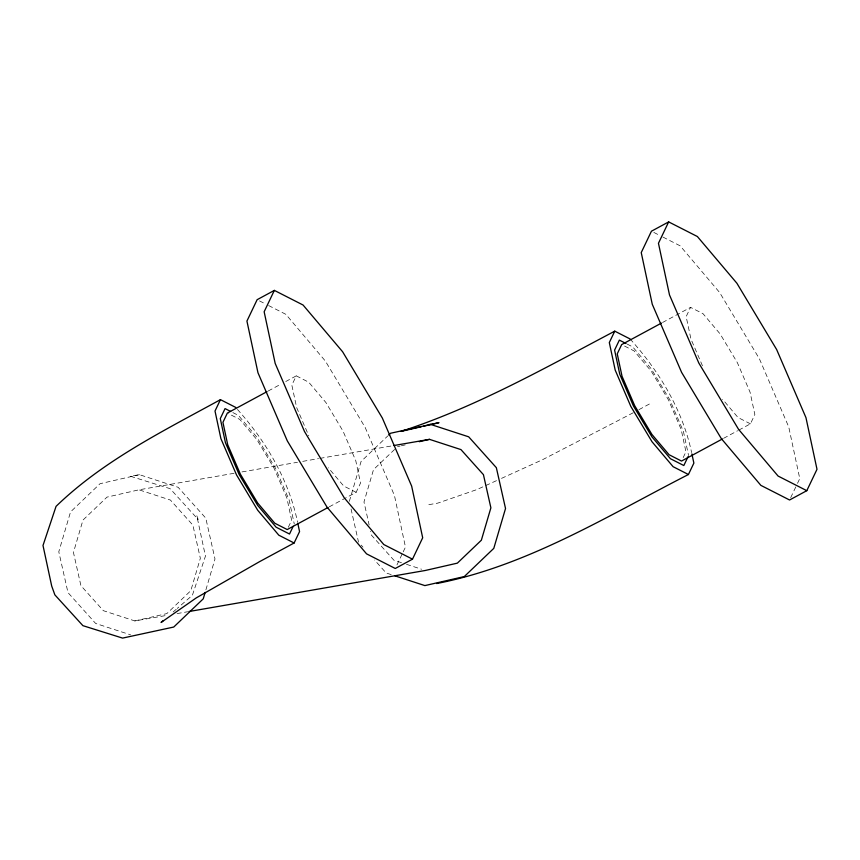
<?xml version="1.0" encoding="UTF-8"?>
<svg xmlns="http://www.w3.org/2000/svg" width="860" height="860" viewBox="0 0 860 860"><rect width="100%" height="100%" fill="white"/><g stroke="black" fill="none" stroke-linecap="round" stroke-linejoin="round"><path stroke-width="0.64" stroke-dasharray="4.3 3.22" d="M205.895 589.831L214.989 558.968L205.798 518.15L178.149 487.298L139.449 474.688L130.44 476.257L170.14 488.684L198.155 519.472L196.757 515.559L205.454 556.119L192.393 595.26L177.235 608.428M349.343 501.315L361.082 461.454L387.742 435.966M329.262 506.83L356.126 492.318L360.544 483.051L355.76 460.67L343.054 431.161L325.833 402.437L308.708 382.184L296.27 375.852L291.841 385.119L296.625 407.5L308.804 435.784M288.315 527.234L291.637 520.289L286.853 497.897L274.147 468.388L256.925 439.664L239.8 419.422L228.491 413.66M396.965 564.913L402.63 553.034M403.2 551.841L405.469 547.089L394.428 495.424L365.102 427.323L325.36 361.039L285.842 314.319L266.697 304.569M738.751 430.14L750.436 423.829L754.854 414.563L750.07 392.181L737.364 362.673L720.142 333.949L703.018 313.696L690.569 307.364L686.151 316.63L690.935 339.012L702.577 366.07M683.184 457.584L685.947 451.79L681.163 429.409L668.457 399.9L651.235 371.176L634.1 350.923L623.93 345.741M790.705 497.617L796.941 484.546M797.51 483.352L799.768 478.601L788.738 426.936L759.412 358.835L719.669 292.55L680.142 245.831L661.007 236.081M394.622 449.425L373.519 469.603L363.984 501.982L369.144 524.944M173.193 611.944L176.225 609.31M268.234 390.999L281.08 384.054M285.756 381.528L296.27 375.852M662.544 322.511L690.569 307.364M633.218 412.757L542.671 459.638L501.337 478.45M638.958 409.65L651.59 402.824M723.572 438.342L737.579 430.774M496.478 480.665L477.031 489.523L437.815 503.111L427.431 504.906M139.449 474.688L100.061 483.696L70.541 511.915L58.792 551.776L67.983 592.604L95.632 623.446L130.591 634.841M234.049 473.301L138.965 489.813L106.962 497.134L82.979 520.063L73.444 552.453L80.904 585.617L103.372 610.686L134.816 620.931L167.829 615.201M397.503 446.673L400.061 446.082M401.34 445.792L405.189 444.91M134.816 620.931L166.819 613.61L190.802 590.68L200.348 558.291L192.876 525.127L170.42 500.058L138.965 489.813M241.982 471.925L297.442 462.293M302.731 461.368L318.576 458.616M319.898 458.391L392.536 445.77M177.074 613.588L187.641 611.75M401.459 562.676L393.912 560.226L371.445 535.156L370.585 531.329M406.49 564.321L421.583 569.234M391.171 574.609L386.172 572.986L374.584 560.053M653.826 232.426L659.813 235.479M627.176 344.097L632.756 346.935L651.203 368.736L669.746 399.674L683.431 431.451L688.58 455.563M750.436 423.829L737.987 417.498L722.572 399.276M259.516 300.914L265.503 303.967M232.867 412.585L238.456 415.423L256.893 437.224L275.447 468.162L289.132 499.94L294.281 524.052M356.126 492.318L343.688 485.986L328.273 467.765M361.2 545.122L362.985 547.111M630.068 338.947C659.061 371.036 682.625 410.005 691.623 452.596M237.446 409.435C266.019 441.32 288.971 480.181 297.603 522.396M351.063 508.969L358.523 542.133"/><path stroke-width="1.29" d="M205.142 592.4L203.25 598.829L173.731 627.047L122.593 638.099L82.893 625.661L54.868 594.873L51.697 586.047L43 545.487L56.061 506.357C103.48 460.444 163.174 431.096 220.45 399.642L235.758 407.436M220.45 399.642L215.011 411.048L220.891 438.6L236.532 474.924L257.731 510.27L278.812 535.189L294.12 542.993L299.56 531.587L297.882 523.708M274.351 290.39L264.149 311.771L275.189 363.436L304.515 431.537L344.258 497.832L383.786 544.541L412.488 559.172L422.69 537.79L411.66 486.126L382.334 418.024L342.592 351.729L303.064 305.02L274.351 290.39L257.129 299.699L246.927 321.081L257.968 372.745L287.283 440.847L327.026 507.131L366.553 553.851L395.267 568.481L412.488 559.172M293.217 526.266L289.519 534.028L276.114 527.202L257.677 505.4L239.123 474.473L225.438 442.685L220.289 418.583L225.051 408.597L230.641 411.445M630.068 338.947L614.76 331.154L609.31 342.56L615.201 370.112L630.842 406.436L652.041 441.782L673.111 466.7L688.43 474.505L693.87 463.099L691.902 453.908M668.661 221.901L658.459 243.283L669.499 294.948L698.814 363.049L738.568 429.344L778.085 476.053L806.798 490.684L817 469.302L805.96 417.637L776.644 349.536L736.891 283.241L697.374 236.522L668.661 221.901L651.439 231.211L641.237 252.593L652.267 304.257L681.593 372.358L721.336 438.643L760.863 485.362L789.566 499.993L806.798 490.684M688.054 456.671L683.829 465.539L670.424 458.713L651.977 436.912L633.433 405.985L619.748 374.197L614.599 350.095L619.361 340.108L626.058 343.527M388.698 435.052L390.601 433.236L438.998 422.658L423.786 426.162M163.088 620.726L161.067 622.479L196.316 597.861L259.666 561.601L294.12 542.993M267.062 391.623L227.352 413.079L222.933 422.346L227.717 444.738L240.424 474.247L257.645 502.971L274.77 523.213L287.219 529.556L328.09 507.464M614.76 331.154C545.175 367.854 476.075 407.049 400.975 431.43L421.25 426.753M661.372 323.134L621.662 344.591L617.243 353.858L622.027 376.25L634.734 405.759L651.955 434.483L669.08 454.725L681.518 461.057L722.4 438.976M688.43 474.505C607.192 516.107 527.341 565.891 436.622 583.553M419.271 441.696L429.505 439.352L460.96 449.597L483.427 474.656L490.888 507.83L481.353 540.22L457.359 563.139L425.356 570.47L188.963 611.524M393.848 445.544L429.505 439.352M429.989 424.216L468.689 436.826L496.349 467.679L505.529 508.507L493.79 548.368L464.271 576.587L424.883 585.596L394.912 575.834"/></g></svg>
